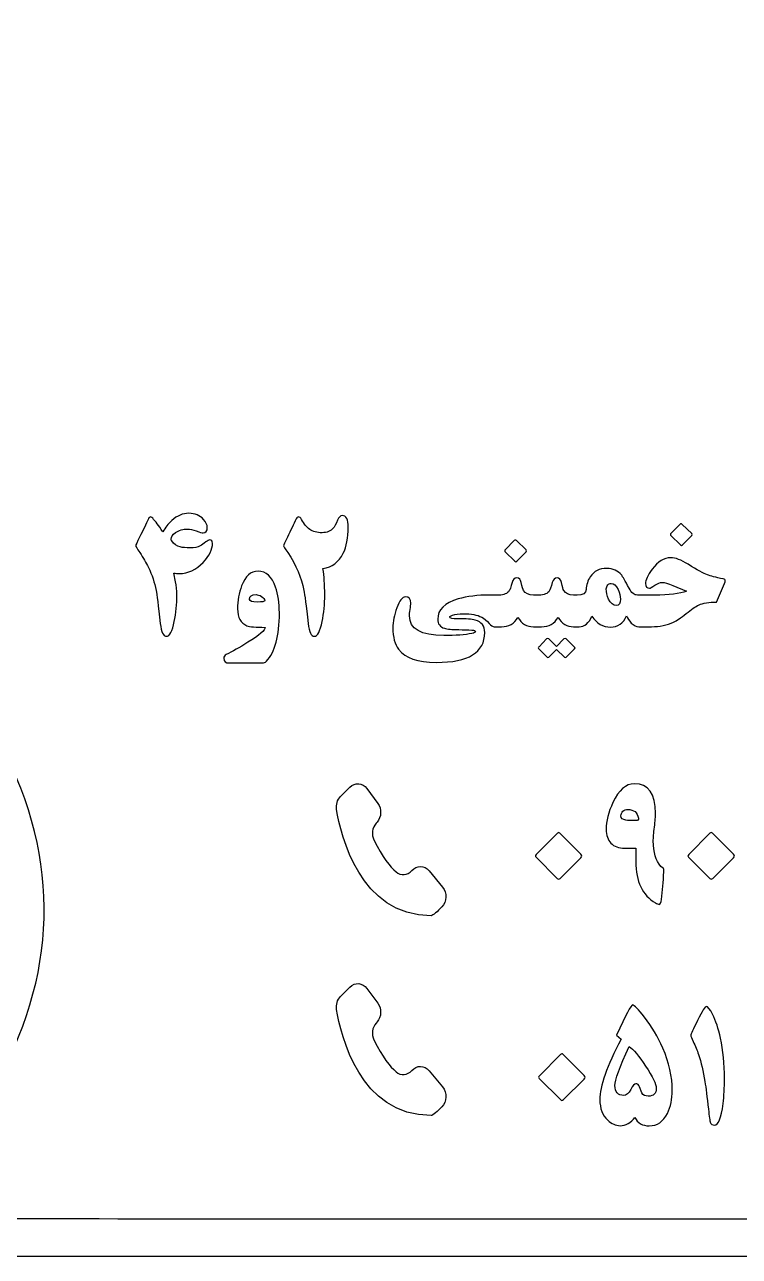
# Model space of a CAD drawing. Header units: millimetres. Extents: x -18.3 to 19.4, y -18.4 to 18.2.
# Drawn here: x -7.66 to 2.94, y -18.4 to -0.12 of the extents above; entities that cross this region are included whole.
import ezdxf

# ---------------------------------------------------------------- set-up
doc = ezdxf.new("R2010")
doc.units = ezdxf.units.MM
doc.header["$MEASUREMENT"] = 0
doc.layers.add('Layer 1', color=7, linetype='Continuous')

msp = doc.modelspace()

# ---------------------------------------------------------------- linework, layer by layer
at = {"layer": 'Layer 1', "color": 250}
for points, knots in [([(-9.9522, -17.8255), (-9.8384, -17.8336), (-9.7245, -17.8481), (-9.6106, -17.8481), (-6.649, -17.8499), (-3.6873, -17.851), (-0.7255, -17.851), (4.812, -17.8512), (10.3496, -17.8499), (15.887, -17.8524), (16.6688, -17.8526), (17.3644, -17.6315), (17.9398, -17.0907), (18.5201, -16.5446), (18.8246, -15.8651), (18.8253, -15.0705), (18.8285, -11.3514), (18.8214, 7.1841), (18.8165, 10.9029), (18.8161, 10.9776), (18.7978, 11.0521), (18.7837, 11.1552), (18.6616, 11.0658), (18.5748, 10.9985), (18.4845, 10.9369), (17.9469, 10.5698), (17.3203, 10.6531), (16.8896, 11.1499), (16.7732, 11.2842), (16.6709, 11.4309), (16.5495, 11.5602), (16.3618, 11.7599), (16.0472, 11.7906), (15.8401, 11.6316), (15.7117, 11.5325), (15.6058, 11.4234), (15.729, 11.238), (15.7649, 11.1844), (15.7529, 11.0859), (15.7335, 11.0159), (15.7272, 10.9927), (15.6101, 10.9674), (15.5787, 10.9907), (15.5205, 11.0334), (15.4605, 11.1066), (15.4485, 11.175), (15.3896, 11.5222), (15.664, 11.9096), (16.0235, 11.9911), (16.1802, 12.0265), (16.3421, 12.0374), (16.5216, 12.0622), (16.504, 12.1299), (16.4977, 12.1887), (16.4733, 12.2381), (16.2645, 12.6602), (16.3537, 13.0449), (16.6187, 13.4057), (16.7587, 13.5965), (16.9351, 13.7663), (17.0466, 13.9721), (17.1559, 14.1746), (17.2212, 14.4067), (17.272, 14.6335), (17.3038, 14.7742), (17.2378, 14.9082), (17.0674, 14.9728), (17.0455, 14.9307), (17.0117, 14.8951), (17.0099, 14.858), (17.0007, 14.6709), (16.8769, 14.6159), (16.7234, 14.6207), (16.5583, 14.6258), (16.4454, 14.7087), (16.4225, 14.8887), (16.3936, 15.1197), (16.5283, 15.3374), (16.7499, 15.4072), (17.0092, 15.4887), (17.2787, 15.3987), (17.3863, 15.183), (17.562, 14.83), (17.4816, 14.4828), (17.315, 14.1584), (17.2117, 13.9563), (17.0501, 13.7844), (16.9242, 13.5927), (16.8268, 13.4447), (16.7287, 13.2936), (16.6571, 13.1324), (16.4264, 12.6129), (16.6049, 12.1211), (17.0974, 11.8453), (17.2141, 11.9574), (17.3274, 12.0658), (17.4756, 12.2083), (17.5077, 12.0948), (17.5249, 12.0554), (17.5302, 12.0145), (17.5627, 11.7545), (17.6213, 11.5081), (17.9126, 11.4208), (18.2125, 11.3308), (18.5953, 11.449), (18.7752, 11.6911), (18.9357, 11.9071), (19.019, 12.1558), (19.0609, 12.4763), (18.9555, 12.4328), (18.892, 12.4092), (18.8309, 12.3808), (18.2813, 12.1278), (17.6957, 12.358), (17.5426, 12.888), (17.417, 13.3227), (17.756, 13.7214), (18.1973, 13.6339), (18.3106, 13.6116), (18.446, 13.5106), (18.4976, 13.4084), (18.6161, 13.1731), (18.4683, 12.9972), (18.1688, 12.9965), (18.1084, 12.81), (18.2047, 12.7047), (18.3646, 12.6464), (18.5723, 12.5706), (18.8302, 12.6708), (18.9555, 12.8899), (19.1615, 13.252), (19.1604, 13.6296), (18.9667, 13.9955), (18.8493, 14.2178), (18.6221, 14.2515), (18.3878, 14.2529), (18.3504, 14.5072), (18.5558, 14.5618), (18.7117, 14.657), (18.6129, 14.8886), (18.3938, 14.8303), (18.1726, 14.9148), (18.4249, 15.116), (18.6743, 15.2685), (18.8613, 15.4767), (19.0511, 15.688), (19.1802, 15.9537), (19.353, 16.2228), (19.3601, 16.1392), (19.3721, 16.0669), (19.3721, 15.9946), (19.3724, 15.1113), (19.3686, 14.2284), (19.371, 13.3453), (19.3728, 12.7734), (19.2578, 12.2264), (19.0472, 11.697), (19.0183, 11.6247), (19.0038, 11.5464), (18.9826, 11.4711), (18.9964, 11.453), (19.0105, 11.4348), (19.0242, 11.4168), (19.1283, 11.4607), (19.232, 11.5044), (19.3626, 11.5595), (19.3696, 11.4669), (19.3834, 11.3685), (19.3834, 11.27), (19.3844, 7.425), (19.3873, -11.2368), (19.3834, -15.0818), (19.3813, -16.9005), (17.8809, -18.4019), (16.0616, -18.4023), (6.6643, -18.4044), (-2.7332, -18.4012), (-12.1307, -18.403), (-12.9923, -18.4034), (-13.8376, -18.3198), (-14.6248, -17.9426), (-16.5796, -17.0057), (-17.5856, -15.446), (-17.6766, -13.2818), (-17.7176, -12.3041), (-17.4568, -11.3907), (-17.1577, -10.4778), (-16.9852, -9.9514), (-16.8279, -9.4153), (-16.7291, -8.8717), (-16.6784, -8.5937), (-16.7247, -8.2747), (-16.81, -8.0001), (-16.9435, -7.5701), (-17.4351, -7.419), (-17.806, -7.6687), (-17.8999, -7.732), (-17.9735, -7.8767), (-17.9877, -7.9925), (-18.0032, -8.1169), (-17.9374, -8.2509), (-17.765, -8.2988), (-17.7559, -8.2509), (-17.7592, -8.2109), (-17.7414, -8.1854), (-17.6841, -8.1031), (-17.619, -8.0263), (-17.557, -7.9474), (-17.4932, -8.0014), (-17.3747, -8.0579), (-17.3771, -8.1089), (-17.3816, -8.2088), (-17.4267, -8.3501), (-17.5023, -8.396), (-17.7971, -8.5751), (-18.1989, -8.3292), (-18.232, -7.9674), (-18.2633, -7.6246), (-18.0081, -7.3055), (-17.6356, -7.2215), (-16.9087, -7.0572), (-16.3079, -7.4854), (-16.2449, -8.2674), (-16.2121, -8.6746), (-16.2826, -9.0905), (-16.3079, -9.5021), (-16.311, -9.5531), (-16.3254, -9.6038), (-16.3309, -9.6551), (-16.332, -9.6668), (-16.3179, -9.6799), (-16.2881, -9.7334), (-15.2722, -8.7129), (-14.0396, -8.1796), (-12.5998, -8.1211), (-12.6, -8.0997), (-12.6, -8.0783), (-12.6001, -8.057), (-12.6698, -8.0101), (-12.7371, -7.9585), (-12.81, -7.9171), (-13.2622, -7.6601), (-13.6519, -7.3365), (-13.9052, -6.8728), (-14.2915, -6.1663), (-13.8666, -5.3315), (-13.0983, -5.2795), (-12.8178, -5.2605), (-12.5932, -5.3963), (-12.4964, -5.6429), (-12.4027, -5.882), (-12.4583, -6.1112), (-12.6476, -6.2658), (-12.7952, -6.3864), (-12.9826, -6.3885), (-13.0532, -6.2497), (-13.0897, -6.178), (-13.0959, -6.0467), (-13.0526, -5.9923), (-13.0167, -5.9468), (-12.8882, -5.9658), (-12.8021, -5.973), (-12.7659, -5.9761), (-12.7329, -6.0226), (-12.6986, -6.0494), (-12.6757, -6.0433), (-12.6529, -6.0371), (-12.6301, -6.0313), (-12.6511, -5.9309), (-12.6402, -5.7994), (-12.7007, -5.7387), (-12.7841, -5.6551), (-12.9281, -5.5689), (-13.0343, -5.5816), (-13.5228, -5.6409), (-13.764, -6.1962), (-13.5086, -6.6213), (-13.3161, -6.9421), (-13.0543, -7.1967), (-12.7276, -7.3638), (-12.1405, -7.6638), (-11.5436, -7.9447), (-10.9437, -8.2182), (-9.7026, -8.7842), (-8.6601, -9.5914), (-8.0166, -10.8085), (-7.1072, -12.5283), (-7.1698, -14.2513), (-8.142, -15.9424), (-8.5356, -16.6274), (-9.0759, -17.162), (-9.7338, -17.5871), (-9.8129, -17.6382), (-9.8875, -17.6961), (-9.9645, -17.7508), (-9.9603, -17.7755), (-9.9562, -17.8008), (-9.9522, -17.8255)], [0, 0, 0, 0, 0.010101, 0.010101, 0.010101, 0.020202, 0.020202, 0.020202, 0.030303, 0.030303, 0.030303, 0.040404, 0.040404, 0.040404, 0.0505051, 0.0505051, 0.0505051, 0.0606061, 0.0606061, 0.0606061, 0.0707071, 0.0707071, 0.0707071, 0.0808081, 0.0808081, 0.0808081, 0.0909091, 0.0909091, 0.0909091, 0.1010101, 0.1010101, 0.1010101, 0.1111111, 0.1111111, 0.1111111, 0.1212121, 0.1212121, 0.1212121, 0.1313131, 0.1313131, 0.1313131, 0.1414141, 0.1414141, 0.1414141, 0.1515152, 0.1515152, 0.1515152, 0.1616162, 0.1616162, 0.1616162, 0.1717172, 0.1717172, 0.1717172, 0.1818182, 0.1818182, 0.1818182, 0.1919192, 0.1919192, 0.1919192, 0.2020202, 0.2020202, 0.2020202, 0.2121212, 0.2121212, 0.2121212, 0.2222222, 0.2222222, 0.2222222, 0.2323232, 0.2323232, 0.2323232, 0.2424242, 0.2424242, 0.2424242, 0.2525253, 0.2525253, 0.2525253, 0.2626263, 0.2626263, 0.2626263, 0.2727273, 0.2727273, 0.2727273, 0.2828283, 0.2828283, 0.2828283, 0.2929293, 0.2929293, 0.2929293, 0.3030303, 0.3030303, 0.3030303, 0.3131313, 0.3131313, 0.3131313, 0.3232323, 0.3232323, 0.3232323, 0.3333333, 0.3333333, 0.3333333, 0.3434343, 0.3434343, 0.3434343, 0.3535354, 0.3535354, 0.3535354, 0.3636364, 0.3636364, 0.3636364, 0.3737374, 0.3737374, 0.3737374, 0.3838384, 0.3838384, 0.3838384, 0.3939394, 0.3939394, 0.3939394, 0.4040404, 0.4040404, 0.4040404, 0.4141414, 0.4141414, 0.4141414, 0.4242424, 0.4242424, 0.4242424, 0.4343434, 0.4343434, 0.4343434, 0.4444444, 0.4444444, 0.4444444, 0.4545455, 0.4545455, 0.4545455, 0.4646465, 0.4646465, 0.4646465, 0.4747475, 0.4747475, 0.4747475, 0.4848485, 0.4848485, 0.4848485, 0.4949495, 0.4949495, 0.4949495, 0.5050505, 0.5050505, 0.5050505, 0.5151515, 0.5151515, 0.5151515, 0.5252525, 0.5252525, 0.5252525, 0.5353535, 0.5353535, 0.5353535, 0.5454545, 0.5454545, 0.5454545, 0.5555556, 0.5555556, 0.5555556, 0.5656566, 0.5656566, 0.5656566, 0.5757576, 0.5757576, 0.5757576, 0.5858586, 0.5858586, 0.5858586, 0.5959596, 0.5959596, 0.5959596, 0.6060606, 0.6060606, 0.6060606, 0.6161616, 0.6161616, 0.6161616, 0.6262626, 0.6262626, 0.6262626, 0.6363636, 0.6363636, 0.6363636, 0.6464646, 0.6464646, 0.6464646, 0.6565657, 0.6565657, 0.6565657, 0.6666667, 0.6666667, 0.6666667, 0.6767677, 0.6767677, 0.6767677, 0.6868687, 0.6868687, 0.6868687, 0.6969697, 0.6969697, 0.6969697, 0.7070707, 0.7070707, 0.7070707, 0.7171717, 0.7171717, 0.7171717, 0.7272727, 0.7272727, 0.7272727, 0.7373737, 0.7373737, 0.7373737, 0.7474747, 0.7474747, 0.7474747, 0.7575758, 0.7575758, 0.7575758, 0.7676768, 0.7676768, 0.7676768, 0.7777778, 0.7777778, 0.7777778, 0.7878788, 0.7878788, 0.7878788, 0.7979798, 0.7979798, 0.7979798, 0.8080808, 0.8080808, 0.8080808, 0.8181818, 0.8181818, 0.8181818, 0.8282828, 0.8282828, 0.8282828, 0.8383838, 0.8383838, 0.8383838, 0.8484848, 0.8484848, 0.8484848, 0.8585859, 0.8585859, 0.8585859, 0.8686869, 0.8686869, 0.8686869, 0.8787879, 0.8787879, 0.8787879, 0.8888889, 0.8888889, 0.8888889, 0.8989899, 0.8989899, 0.8989899, 0.9090909, 0.9090909, 0.9090909, 0.9191919, 0.9191919, 0.9191919, 0.9292929, 0.9292929, 0.9292929, 0.9393939, 0.9393939, 0.9393939, 0.9494949, 0.9494949, 0.9494949, 0.959596, 0.959596, 0.959596, 0.969697, 0.969697, 0.969697, 0.979798, 0.979798, 0.979798, 0.989899, 0.989899, 0.989899, 1, 1, 1, 1]), ([(-4.8762, -7.8202), (-4.8762, -7.9119), (-4.9221, -8.0063), (-5.0137, -8.1034), (-5.1171, -8.2137), (-5.2359, -8.2688), (-5.3702, -8.2688), (-5.3971, -8.2688), (-5.424, -8.2664), (-5.4508, -8.2616), (-5.4508, -8.2616), (-5.424, -8.3908), (-5.424, -8.3908), (-5.4109, -8.4534), (-5.4044, -8.5179), (-5.4044, -8.5841), (-5.4044, -8.7253), (-5.4171, -8.8576), (-5.4425, -8.981), (-5.4729, -9.127), (-5.5114, -9.2001), (-5.5583, -9.2001), (-5.6059, -9.2001), (-5.6366, -9.1377), (-5.6502, -9.0129), (-5.6807, -8.7394), (-5.7013, -8.5751), (-5.7124, -8.52), (-5.7351, -8.4042), (-5.7733, -8.2901), (-5.827, -8.1778), (-5.8601, -8.1089), (-5.9028, -8.0356), (-5.9552, -7.9578), (-5.9951, -7.8985), (-6.0151, -7.8647), (-6.0151, -7.8565), (-6.0151, -7.8489), (-5.9958, -7.8064), (-5.9573, -7.7293), (-5.9063, -7.628), (-5.8626, -7.537), (-5.8261, -7.4564), (-5.8178, -7.4385), (-5.8077, -7.4296), (-5.796, -7.4296), (-5.7822, -7.4296), (-5.7668, -7.4413), (-5.7496, -7.4647), (-5.7267, -7.4895), (-5.6807, -7.5512), (-5.6111, -7.6498), (-5.5794, -7.5871), (-5.5353, -7.5306), (-5.4788, -7.4803), (-5.3996, -7.41), (-5.3155, -7.3749), (-5.2266, -7.3749), (-5.1343, -7.3749), (-5.0619, -7.4052), (-5.0096, -7.4658), (-4.9724, -7.5085), (-4.9538, -7.5474), (-4.9538, -7.5825), (-4.9538, -7.6376), (-4.9744, -7.6652), (-5.0158, -7.6652), (-5.0303, -7.6652), (-5.064, -7.656), (-5.1164, -7.6369), (-5.1694, -7.6181), (-5.2115, -7.6084), (-5.243, -7.6084), (-5.3141, -7.6084), (-5.3744, -7.6264), (-5.424, -7.6622), (-5.4673, -7.6932), (-5.4892, -7.7256), (-5.4892, -7.7593), (-5.4892, -7.769), (-5.4864, -7.7775), (-5.4809, -7.7851), (-5.4492, -7.8299), (-5.4074, -7.8595), (-5.3557, -7.874), (-5.3213, -7.8836), (-5.27, -7.8884), (-5.2018, -7.8884), (-5.1481, -7.8884), (-5.1001, -7.8781), (-5.0581, -7.8574), (-5.036, -7.8464), (-5.0085, -7.8275), (-4.9754, -7.8007), (-4.9499, -7.78), (-4.9306, -7.7697), (-4.9175, -7.7697), (-4.89, -7.7697), (-4.8762, -7.7865), (-4.8762, -7.8202)], [0, 0, 0, 0, 0.030303, 0.030303, 0.030303, 0.0606061, 0.0606061, 0.0606061, 0.0909091, 0.0909091, 0.0909091, 0.1212121, 0.1212121, 0.1212121, 0.1515152, 0.1515152, 0.1515152, 0.1818182, 0.1818182, 0.1818182, 0.2121212, 0.2121212, 0.2121212, 0.2424242, 0.2424242, 0.2424242, 0.2727273, 0.2727273, 0.2727273, 0.3030303, 0.3030303, 0.3030303, 0.3333333, 0.3333333, 0.3333333, 0.3636364, 0.3636364, 0.3636364, 0.3939394, 0.3939394, 0.3939394, 0.4242424, 0.4242424, 0.4242424, 0.4545455, 0.4545455, 0.4545455, 0.4848485, 0.4848485, 0.4848485, 0.5151515, 0.5151515, 0.5151515, 0.5454545, 0.5454545, 0.5454545, 0.5757576, 0.5757576, 0.5757576, 0.6060606, 0.6060606, 0.6060606, 0.6363636, 0.6363636, 0.6363636, 0.6666667, 0.6666667, 0.6666667, 0.6969697, 0.6969697, 0.6969697, 0.7272727, 0.7272727, 0.7272727, 0.7575758, 0.7575758, 0.7575758, 0.7878788, 0.7878788, 0.7878788, 0.8181818, 0.8181818, 0.8181818, 0.8484848, 0.8484848, 0.8484848, 0.8787879, 0.8787879, 0.8787879, 0.9090909, 0.9090909, 0.9090909, 0.9393939, 0.9393939, 0.9393939, 0.969697, 0.969697, 0.969697, 1, 1, 1, 1]), ([(-2.8629, -7.5825), (-2.8629, -7.7383), (-2.8881, -7.8671), (-2.9383, -7.9691), (-3.0018, -8.0979), (-3.1017, -8.1737), (-3.2381, -8.1964), (-3.2202, -8.3039), (-3.2112, -8.4332), (-3.2112, -8.5841), (-3.2112, -8.7253), (-3.2239, -8.8576), (-3.2494, -8.981), (-3.2797, -9.127), (-3.3183, -9.2001), (-3.3652, -9.2001), (-3.4127, -9.2001), (-3.4434, -9.1377), (-3.4571, -9.0129), (-3.4875, -8.7422), (-3.5082, -8.5779), (-3.5192, -8.52), (-3.5564, -8.3305), (-3.6371, -8.1431), (-3.7611, -7.9578), (-3.8017, -7.8971), (-3.822, -7.8634), (-3.822, -7.8565), (-3.822, -7.8482), (-3.8031, -7.8058), (-3.7652, -7.7293), (-3.7163, -7.6301), (-3.6722, -7.5391), (-3.6329, -7.4564), (-3.624, -7.4378), (-3.6129, -7.4286), (-3.5997, -7.4286), (-3.5847, -7.4286), (-3.5702, -7.4406), (-3.5564, -7.4647), (-3.5172, -7.5343), (-3.4765, -7.5839), (-3.4345, -7.6135), (-3.3869, -7.6466), (-3.3256, -7.6632), (-3.2505, -7.6632), (-3.1775, -7.6632), (-3.1219, -7.6411), (-3.0841, -7.597), (-3.0682, -7.5784), (-3.0468, -7.5377), (-3.02, -7.475), (-3.0014, -7.431), (-2.9786, -7.4089), (-2.9518, -7.4089), (-2.8925, -7.4089), (-2.8629, -7.4668), (-2.8629, -7.5825)], [0, 0, 0, 0, 0.0526316, 0.0526316, 0.0526316, 0.1052632, 0.1052632, 0.1052632, 0.1578947, 0.1578947, 0.1578947, 0.2105263, 0.2105263, 0.2105263, 0.2631579, 0.2631579, 0.2631579, 0.3157895, 0.3157895, 0.3157895, 0.3684211, 0.3684211, 0.3684211, 0.4210526, 0.4210526, 0.4210526, 0.4736842, 0.4736842, 0.4736842, 0.5263158, 0.5263158, 0.5263158, 0.5789474, 0.5789474, 0.5789474, 0.6315789, 0.6315789, 0.6315789, 0.6842105, 0.6842105, 0.6842105, 0.7368421, 0.7368421, 0.7368421, 0.7894737, 0.7894737, 0.7894737, 0.8421053, 0.8421053, 0.8421053, 0.8947368, 0.8947368, 0.8947368, 0.9473684, 0.9473684, 0.9473684, 1, 1, 1, 1]), ([(2.2333, -7.6755), (2.2429, -7.6849), (2.2429, -7.6945), (2.233, -7.7052), (2.233, -7.7052), (2.0941, -7.8443), (2.0941, -7.8443), (2.0844, -7.8537), (2.0745, -7.8537), (2.0638, -7.8441), (2.0638, -7.8441), (1.9232, -7.7065), (1.9232, -7.7065), (1.9129, -7.6962), (1.914, -7.6845), (1.9263, -7.6714), (1.9263, -7.6714), (2.0555, -7.5391), (2.0555, -7.5391), (2.0665, -7.5274), (2.0782, -7.5274), (2.0906, -7.5391), (2.0906, -7.5391), (2.2333, -7.6755), (2.2333, -7.6755)], [0, 0, 0, 0, 0.125, 0.125, 0.125, 0.25, 0.25, 0.25, 0.375, 0.375, 0.375, 0.5, 0.5, 0.5, 0.625, 0.625, 0.625, 0.75, 0.75, 0.75, 0.875, 0.875, 0.875, 1, 1, 1, 1]), ([(-0.2232, -7.9185), (-0.2143, -7.9275), (-0.215, -7.9371), (-0.2253, -7.9474), (-0.2253, -7.9474), (-0.3624, -8.0862), (-0.3624, -8.0862), (-0.3727, -8.0963), (-0.3835, -8.0963), (-0.3938, -8.0859), (-0.3938, -8.0859), (-0.5344, -7.9484), (-0.5344, -7.9484), (-0.5447, -7.9381), (-0.5433, -7.9264), (-0.5303, -7.9132), (-0.5303, -7.9132), (-0.401, -7.7809), (-0.401, -7.7809), (-0.39, -7.7699), (-0.3787, -7.7699), (-0.367, -7.7809), (-0.367, -7.7809), (-0.2232, -7.9185), (-0.2232, -7.9185)], [0, 0, 0, 0, 0.125, 0.125, 0.125, 0.25, 0.25, 0.25, 0.375, 0.375, 0.375, 0.5, 0.5, 0.5, 0.625, 0.625, 0.625, 0.75, 0.75, 0.75, 0.875, 0.875, 0.875, 1, 1, 1, 1]), ([(1.4468, -9.0584), (1.411, -9.0584), (1.374, -9.0402), (1.3361, -9.0033), (1.3017, -8.9699), (1.2787, -8.9348), (1.267, -8.8972), (1.216, -9.0088), (1.1363, -9.0646), (1.0282, -9.0646), (0.9153, -9.0646), (0.8234, -9.0102), (0.7524, -8.9013), (0.7049, -9.006), (0.6415, -9.0584), (0.5623, -9.0584), (0.5623, -9.0584), (0.5602, -9.0584), (0.5602, -9.0584), (0.5602, -9.0584), (0.4961, -9.0584), (0.4961, -9.0584), (0.4961, -9.0584), (0.4805, -9.0584), (0.4805, -9.0584), (0.3813, -9.0584), (0.3046, -9.0122), (0.2501, -8.9199), (0.1964, -9.0122), (0.1148, -9.0584), (0.0051, -9.0584), (0.0051, -9.0584), (-0.0362, -9.0584), (-0.0362, -9.0584), (-0.0362, -9.0584), (-0.0962, -9.0584), (-0.0962, -9.0584), (-0.0962, -9.0584), (-0.1157, -9.0584), (-0.1157, -9.0584), (-0.215, -9.0584), (-0.2919, -9.0122), (-0.3463, -8.9199), (-0.4, -9.0122), (-0.4816, -9.0584), (-0.5912, -9.0584), (-0.5912, -9.0584), (-0.6325, -9.0584), (-0.6325, -9.0584), (-0.6325, -9.0584), (-0.6925, -9.0584), (-0.6925, -9.0584), (-0.6925, -9.0584), (-0.6966, -9.0584), (-0.6966, -9.0584), (-0.718, -9.0584), (-0.7428, -9.0419), (-0.771, -9.0085), (-0.8068, -8.9665), (-0.8441, -8.9355), (-0.8826, -8.9162), (-0.9495, -8.8827), (-1.0401, -8.8662), (-1.1545, -8.8662), (-1.2207, -8.8662), (-1.2751, -8.8737), (-1.3178, -8.8889), (-1.3433, -8.8979), (-1.356, -8.9068), (-1.356, -8.9158), (-1.356, -8.9323), (-1.317, -8.9406), (-1.2393, -8.9406), (-1.1132, -8.9406), (-1.0267, -8.9475), (-0.9798, -8.9613), (-0.8854, -8.9888), (-0.8383, -9.0501), (-0.8383, -9.1452), (-0.8383, -9.4408), (-1.0781, -9.5887), (-1.5576, -9.5887), (-1.8311, -9.5887), (-2.0172, -9.5235), (-2.1157, -9.3933), (-2.1722, -9.3182), (-2.2003, -9.2125), (-2.2003, -9.076), (-2.2003, -8.9823), (-2.1812, -8.8838), (-2.1426, -8.7805), (-2.1018, -8.6709), (-2.0599, -8.616), (-2.0165, -8.616), (-1.962, -8.616), (-1.9348, -8.6468), (-1.9348, -8.7081), (-1.9348, -8.7295), (-1.9382, -8.7607), (-1.9444, -8.8021), (-1.9513, -8.8434), (-1.9545, -8.8748), (-1.9545, -8.8962), (-1.9545, -9.0919), (-1.785, -9.1897), (-1.446, -9.1897), (-1.2662, -9.1897), (-1.1272, -9.1794), (-1.0294, -9.1587), (-0.9936, -9.1511), (-0.9756, -9.1415), (-0.9756, -9.1298), (-0.9756, -9.1187), (-0.9936, -9.1119), (-1.0294, -9.1091), (-1.0914, -9.1043), (-1.1559, -9.1018), (-1.2227, -9.1018), (-1.3247, -9.1018), (-1.3957, -9.0953), (-1.4356, -9.0822), (-1.5025, -9.0602), (-1.5358, -9.0154), (-1.5358, -8.9479), (-1.5358, -8.8066), (-1.4345, -8.706), (-1.232, -8.6461), (-1.1017, -8.6075), (-0.9451, -8.5882), (-0.7618, -8.5882), (-0.7618, -8.5882), (-0.6325, -8.5882), (-0.6325, -8.5882), (-0.6325, -8.5882), (-0.6325, -8.5892), (-0.6325, -8.5892), (-0.6325, -8.5892), (-0.6274, -8.5892), (-0.6274, -8.5892), (-0.5537, -8.5892), (-0.5023, -8.5671), (-0.4734, -8.5228), (-0.4665, -8.5124), (-0.4527, -8.472), (-0.432, -8.4015), (-0.4189, -8.357), (-0.3952, -8.3349), (-0.3608, -8.3349), (-0.3277, -8.3349), (-0.3064, -8.357), (-0.2967, -8.4015), (-0.2815, -8.4693), (-0.2701, -8.5097), (-0.2625, -8.5228), (-0.2363, -8.5671), (-0.1874, -8.5892), (-0.1157, -8.5892), (-0.1157, -8.5892), (-0.0962, -8.5892), (-0.0962, -8.5892), (-0.0962, -8.5892), (-0.0362, -8.5892), (-0.0362, -8.5892), (-0.0362, -8.5892), (-0.031, -8.5892), (-0.031, -8.5892), (0.0427, -8.5892), (0.0941, -8.5671), (0.1229, -8.5228), (0.1298, -8.5124), (0.1436, -8.472), (0.1643, -8.4015), (0.1773, -8.357), (0.2012, -8.3349), (0.2357, -8.3349), (0.2687, -8.3349), (0.2901, -8.357), (0.2997, -8.4015), (0.3149, -8.4693), (0.3262, -8.5097), (0.3338, -8.5228), (0.3599, -8.5671), (0.4089, -8.5892), (0.4805, -8.5892), (0.4805, -8.5892), (0.4961, -8.5892), (0.4961, -8.5892), (0.4961, -8.5892), (0.5301, -8.5892), (0.5301, -8.5892), (0.5301, -8.5892), (0.5341, -8.5892), (0.5341, -8.5892), (0.6183, -8.5883), (0.6623, -8.5611), (0.6656, -8.5072), (0.6697, -8.4349), (0.69, -8.3712), (0.7265, -8.3167), (0.7816, -8.2337), (0.8636, -8.1923), (0.9725, -8.1923), (1.064, -8.1923), (1.1377, -8.2265), (1.1935, -8.295), (1.2066, -8.3108), (1.2431, -8.3746), (1.3031, -8.4865), (1.3396, -8.5551), (1.3807, -8.5892), (1.4261, -8.5892), (1.4261, -8.5892), (1.4468, -8.5892), (1.4468, -8.5892), (1.4468, -8.5892), (1.5088, -8.5892), (1.5088, -8.5892), (1.5088, -8.5892), (1.6834, -8.5892), (1.6834, -8.5892), (1.8963, -8.5892), (2.0538, -8.5699), (2.1558, -8.531), (2.1558, -8.531), (1.95, -8.4449), (1.95, -8.4449), (1.8791, -8.4148), (1.8271, -8.4001), (1.7941, -8.4001), (1.7651, -8.4001), (1.7286, -8.4146), (1.6848, -8.4435), (1.6411, -8.4725), (1.6149, -8.4869), (1.606, -8.4869), (1.5667, -8.4869), (1.547, -8.4642), (1.547, -8.4187), (1.547, -8.3684), (1.5801, -8.2974), (1.6462, -8.2058), (1.7289, -8.0914), (1.8198, -8.0342), (1.919, -8.0342), (1.9886, -8.0342), (2.0755, -8.0669), (2.1795, -8.1323), (2.3132, -8.2168), (2.408, -8.2688), (2.4638, -8.2888), (2.5106, -8.3053), (2.5885, -8.3257), (2.6974, -8.3498), (2.7187, -8.3546), (2.7293, -8.3632), (2.7293, -8.3756), (2.7293, -8.3838), (2.7256, -8.3969), (2.718, -8.4148), (2.718, -8.4148), (2.6002, -8.6932), (2.6002, -8.6932), (2.4886, -8.6911), (2.4, -8.7056), (2.3345, -8.7366), (2.2897, -8.758), (2.2281, -8.8004), (2.1496, -8.8638), (2.0711, -8.9275), (2.0086, -8.9699), (1.9625, -8.9913), (1.8646, -9.0361), (1.7558, -9.0584), (1.6359, -9.0584), (1.6359, -9.0584), (1.5088, -9.0584), (1.5088, -9.0584), (1.5088, -9.0584), (1.4468, -9.0584), (1.4468, -9.0584)], [0, 0, 0, 0, 0.0107527, 0.0107527, 0.0107527, 0.0215054, 0.0215054, 0.0215054, 0.0322581, 0.0322581, 0.0322581, 0.0430108, 0.0430108, 0.0430108, 0.0537634, 0.0537634, 0.0537634, 0.0645161, 0.0645161, 0.0645161, 0.0752688, 0.0752688, 0.0752688, 0.0860215, 0.0860215, 0.0860215, 0.0967742, 0.0967742, 0.0967742, 0.1075269, 0.1075269, 0.1075269, 0.1182796, 0.1182796, 0.1182796, 0.1290323, 0.1290323, 0.1290323, 0.1397849, 0.1397849, 0.1397849, 0.1505376, 0.1505376, 0.1505376, 0.1612903, 0.1612903, 0.1612903, 0.172043, 0.172043, 0.172043, 0.1827957, 0.1827957, 0.1827957, 0.1935484, 0.1935484, 0.1935484, 0.2043011, 0.2043011, 0.2043011, 0.2150538, 0.2150538, 0.2150538, 0.2258065, 0.2258065, 0.2258065, 0.2365591, 0.2365591, 0.2365591, 0.2473118, 0.2473118, 0.2473118, 0.2580645, 0.2580645, 0.2580645, 0.2688172, 0.2688172, 0.2688172, 0.2795699, 0.2795699, 0.2795699, 0.2903226, 0.2903226, 0.2903226, 0.3010753, 0.3010753, 0.3010753, 0.311828, 0.311828, 0.311828, 0.3225806, 0.3225806, 0.3225806, 0.3333333, 0.3333333, 0.3333333, 0.344086, 0.344086, 0.344086, 0.3548387, 0.3548387, 0.3548387, 0.3655914, 0.3655914, 0.3655914, 0.3763441, 0.3763441, 0.3763441, 0.3870968, 0.3870968, 0.3870968, 0.3978495, 0.3978495, 0.3978495, 0.4086022, 0.4086022, 0.4086022, 0.4193548, 0.4193548, 0.4193548, 0.4301075, 0.4301075, 0.4301075, 0.4408602, 0.4408602, 0.4408602, 0.4516129, 0.4516129, 0.4516129, 0.4623656, 0.4623656, 0.4623656, 0.4731183, 0.4731183, 0.4731183, 0.483871, 0.483871, 0.483871, 0.4946237, 0.4946237, 0.4946237, 0.5053763, 0.5053763, 0.5053763, 0.516129, 0.516129, 0.516129, 0.5268817, 0.5268817, 0.5268817, 0.5376344, 0.5376344, 0.5376344, 0.5483871, 0.5483871, 0.5483871, 0.5591398, 0.5591398, 0.5591398, 0.5698925, 0.5698925, 0.5698925, 0.5806452, 0.5806452, 0.5806452, 0.5913978, 0.5913978, 0.5913978, 0.6021505, 0.6021505, 0.6021505, 0.6129032, 0.6129032, 0.6129032, 0.6236559, 0.6236559, 0.6236559, 0.6344086, 0.6344086, 0.6344086, 0.6451613, 0.6451613, 0.6451613, 0.655914, 0.655914, 0.655914, 0.6666667, 0.6666667, 0.6666667, 0.6774194, 0.6774194, 0.6774194, 0.688172, 0.688172, 0.688172, 0.6989247, 0.6989247, 0.6989247, 0.7096774, 0.7096774, 0.7096774, 0.7204301, 0.7204301, 0.7204301, 0.7311828, 0.7311828, 0.7311828, 0.7419355, 0.7419355, 0.7419355, 0.7526882, 0.7526882, 0.7526882, 0.7634409, 0.7634409, 0.7634409, 0.7741935, 0.7741935, 0.7741935, 0.7849462, 0.7849462, 0.7849462, 0.7956989, 0.7956989, 0.7956989, 0.8064516, 0.8064516, 0.8064516, 0.8172043, 0.8172043, 0.8172043, 0.827957, 0.827957, 0.827957, 0.8387097, 0.8387097, 0.8387097, 0.8494624, 0.8494624, 0.8494624, 0.8602151, 0.8602151, 0.8602151, 0.8709677, 0.8709677, 0.8709677, 0.8817204, 0.8817204, 0.8817204, 0.8924731, 0.8924731, 0.8924731, 0.9032258, 0.9032258, 0.9032258, 0.9139785, 0.9139785, 0.9139785, 0.9247312, 0.9247312, 0.9247312, 0.9354839, 0.9354839, 0.9354839, 0.9462366, 0.9462366, 0.9462366, 0.9569892, 0.9569892, 0.9569892, 0.9677419, 0.9677419, 0.9677419, 0.9784946, 0.9784946, 0.9784946, 0.9892473, 0.9892473, 0.9892473, 1, 1, 1, 1]), ([(-3.884, -8.8528), (-3.884, -9.1959), (-3.9485, -9.4357), (-4.0773, -9.5721), (-4.0932, -9.5887), (-4.1138, -9.5969), (-4.1392, -9.5969), (-4.1392, -9.5969), (-4.624, -9.5969), (-4.624, -9.5969), (-4.6812, -9.5969), (-4.7099, -9.5735), (-4.7099, -9.5267), (-4.7099, -9.5012), (-4.6974, -9.4826), (-4.6726, -9.4709), (-4.5838, -9.4288), (-4.4766, -9.3684), (-4.3512, -9.2899), (-4.1817, -9.1838), (-4.0955, -9.1098), (-4.0928, -9.0678), (-4.2333, -9.0678), (-4.3247, -9.0595), (-4.3667, -9.043), (-4.4584, -9.0071), (-4.5041, -8.9231), (-4.5041, -8.7908), (-4.5041, -8.6709), (-4.4841, -8.5582), (-4.4442, -8.4527), (-4.389, -8.3074), (-4.3077, -8.2348), (-4.2002, -8.2348), (-4.0804, -8.2348), (-3.9936, -8.3133), (-3.9398, -8.4704), (-3.9026, -8.5786), (-3.884, -8.706), (-3.884, -8.8528)], [0, 0, 0, 0, 0.0769231, 0.0769231, 0.0769231, 0.1538462, 0.1538462, 0.1538462, 0.2307692, 0.2307692, 0.2307692, 0.3076923, 0.3076923, 0.3076923, 0.3846154, 0.3846154, 0.3846154, 0.4615385, 0.4615385, 0.4615385, 0.5384615, 0.5384615, 0.5384615, 0.6153846, 0.6153846, 0.6153846, 0.6923077, 0.6923077, 0.6923077, 0.7692308, 0.7692308, 0.7692308, 0.8461538, 0.8461538, 0.8461538, 0.9230769, 0.9230769, 0.9230769, 1, 1, 1, 1]), ([(-4.101, -8.6718), (-4.101, -8.6498), (-4.1172, -8.6289), (-4.1497, -8.6089), (-4.1793, -8.591), (-4.2062, -8.582), (-4.2303, -8.582), (-4.2944, -8.582), (-4.3264, -8.6057), (-4.3264, -8.6533), (-4.3264, -8.6794), (-4.2875, -8.6925), (-4.2096, -8.6925), (-4.1373, -8.6925), (-4.101, -8.6856), (-4.101, -8.6718)], [0, 0, 0, 0, 0.2, 0.2, 0.2, 0.4, 0.4, 0.4, 0.6, 0.6, 0.6, 0.8, 0.8, 0.8, 1, 1, 1, 1]), ([(1.1749, -8.6491), (1.1749, -8.605), (1.1629, -8.5575), (1.1388, -8.5065), (1.1099, -8.4452), (1.0761, -8.4146), (1.0375, -8.4146), (1.0168, -8.4146), (0.9996, -8.4229), (0.986, -8.439), (0.9722, -8.4552), (0.9653, -8.4738), (0.9653, -8.4952), (0.9653, -8.5476), (0.9766, -8.5985), (0.9992, -8.6482), (1.0282, -8.7115), (1.0674, -8.7432), (1.117, -8.7432), (1.1556, -8.7432), (1.1749, -8.7118), (1.1749, -8.6491)], [0, 0, 0, 0, 0.1428571, 0.1428571, 0.1428571, 0.2857143, 0.2857143, 0.2857143, 0.4285714, 0.4285714, 0.4285714, 0.5714286, 0.5714286, 0.5714286, 0.7142857, 0.7142857, 0.7142857, 0.8571429, 0.8571429, 0.8571429, 1, 1, 1, 1]), ([(0.4943, -9.3609), (0.5039, -9.3684), (0.5037, -9.3774), (0.4929, -9.3871), (0.4929, -9.3871), (0.37, -9.5081), (0.37, -9.5081), (0.361, -9.517), (0.3521, -9.517), (0.3431, -9.5081), (0.3431, -9.5081), (0.2274, -9.3953), (0.2274, -9.3953), (0.2274, -9.3953), (0.1137, -9.5081), (0.1137, -9.5081), (0.1047, -9.517), (0.0958, -9.517), (0.0868, -9.5081), (0.0868, -9.5081), (-0.0362, -9.3882), (-0.0362, -9.3882), (-0.0466, -9.3785), (-0.0455, -9.3675), (-0.0331, -9.3551), (-0.0331, -9.3551), (0.0802, -9.24), (0.0802, -9.24), (0.0905, -9.23), (0.1009, -9.23), (0.1116, -9.2403), (0.1116, -9.2403), (0.2276, -9.3523), (0.2276, -9.3523), (0.2276, -9.3523), (0.3369, -9.2403), (0.3369, -9.2403), (0.3476, -9.2297), (0.3583, -9.2293), (0.3696, -9.2396), (0.3696, -9.2396), (0.4943, -9.3609), (0.4943, -9.3609)], [0, 0, 0, 0, 0.0714286, 0.0714286, 0.0714286, 0.1428571, 0.1428571, 0.1428571, 0.2142857, 0.2142857, 0.2142857, 0.2857143, 0.2857143, 0.2857143, 0.3571429, 0.3571429, 0.3571429, 0.4285714, 0.4285714, 0.4285714, 0.5, 0.5, 0.5, 0.5714286, 0.5714286, 0.5714286, 0.6428571, 0.6428571, 0.6428571, 0.7142857, 0.7142857, 0.7142857, 0.7857143, 0.7857143, 0.7857143, 0.8571429, 0.8571429, 0.8571429, 0.9285714, 0.9285714, 0.9285714, 1, 1, 1, 1]), ([(-2.4506, -11.9764), (-2.4506, -11.9764), (-2.4349, -11.9585), (-2.4349, -11.9585), (-2.3683, -11.8834), (-2.3635, -11.7621), (-2.4237, -11.6801), (-2.4237, -11.6801), (-2.5845, -11.4617), (-2.5845, -11.4617), (-2.6491, -11.3739), (-2.7641, -11.3643), (-2.8393, -11.4401), (-2.8393, -11.4401), (-2.9774, -11.5799), (-2.9774, -11.5799), (-3.0249, -11.6277), (-3.0466, -11.7005), (-3.0348, -11.7722), (-2.9723, -12.1567), (-2.6928, -13.3475), (-1.6313, -13.3475), (-1.6073, -13.3475), (-1.5389, -13.2842), (-1.4745, -13.218), (-1.3988, -13.1408), (-1.3938, -13.0072), (-1.4635, -12.9231), (-1.4635, -12.9231), (-1.664, -12.6817), (-1.664, -12.6817), (-1.7333, -12.5983), (-1.8481, -12.5969), (-1.9195, -12.6785), (-1.9829, -12.7513), (-2.0828, -12.7595), (-2.154, -12.6971), (-2.24, -12.6224), (-2.3564, -12.4828), (-2.4812, -12.2235), (-2.5199, -12.1429), (-2.5079, -12.0409), (-2.4506, -11.9764)], [0, 0, 0, 0, 0.0714286, 0.0714286, 0.0714286, 0.1428571, 0.1428571, 0.1428571, 0.2142857, 0.2142857, 0.2142857, 0.2857143, 0.2857143, 0.2857143, 0.3571429, 0.3571429, 0.3571429, 0.4285714, 0.4285714, 0.4285714, 0.5, 0.5, 0.5, 0.5714286, 0.5714286, 0.5714286, 0.6428571, 0.6428571, 0.6428571, 0.7142857, 0.7142857, 0.7142857, 0.7857143, 0.7857143, 0.7857143, 0.8571429, 0.8571429, 0.8571429, 0.9285714, 0.9285714, 0.9285714, 1, 1, 1, 1]), ([(1.8196, -12.6989), (1.8092, -12.8443), (1.7971, -12.9796), (1.7833, -13.105), (1.7778, -13.1546), (1.7661, -13.1794), (1.7482, -13.1794), (1.7371, -13.1794), (1.7192, -13.1723), (1.6944, -13.1578), (1.5001, -13.0455), (1.403, -12.8411), (1.403, -12.5449), (1.403, -12.5449), (1.403, -12.3454), (1.403, -12.3454), (1.403, -12.3454), (1.2397, -12.3454), (1.2397, -12.3454), (1.1508, -12.3454), (1.0823, -12.3206), (1.0343, -12.271), (0.9867, -12.2214), (0.963, -12.1521), (0.963, -12.0632), (0.963, -11.9454), (0.9965, -11.8131), (1.064, -11.6663), (1.1488, -11.4817), (1.2546, -11.3894), (1.3813, -11.3894), (1.5915, -11.3894), (1.6965, -11.5354), (1.6965, -11.8276), (1.6965, -11.8724), (1.6907, -11.9406), (1.679, -12.0315), (1.6673, -12.1231), (1.6618, -12.1921), (1.6625, -12.2389), (1.6638, -12.407), (1.7006, -12.5329), (1.773, -12.6162), (1.773, -12.6162), (1.8123, -12.6493), (1.8123, -12.6493), (1.8191, -12.6569), (1.8216, -12.6734), (1.8196, -12.6989)], [0, 0, 0, 0, 0.0625, 0.0625, 0.0625, 0.125, 0.125, 0.125, 0.1875, 0.1875, 0.1875, 0.25, 0.25, 0.25, 0.3125, 0.3125, 0.3125, 0.375, 0.375, 0.375, 0.4375, 0.4375, 0.4375, 0.5, 0.5, 0.5, 0.5625, 0.5625, 0.5625, 0.625, 0.625, 0.625, 0.6875, 0.6875, 0.6875, 0.75, 0.75, 0.75, 0.8125, 0.8125, 0.8125, 0.875, 0.875, 0.875, 0.9375, 0.9375, 0.9375, 1, 1, 1, 1]), ([(1.4413, -11.902), (1.4289, -11.8145), (1.3761, -11.7708), (1.2831, -11.7708), (1.2555, -11.7708), (1.2318, -11.78), (1.2119, -11.7986), (1.1919, -11.8172), (1.1818, -11.8404), (1.1818, -11.8679), (1.1818, -11.901), (1.2063, -11.922), (1.2553, -11.9309), (1.278, -11.935), (1.3272, -11.9371), (1.403, -11.9371), (1.4319, -11.9371), (1.4447, -11.9254), (1.4413, -11.902)], [0, 0, 0, 0, 0.1666667, 0.1666667, 0.1666667, 0.3333333, 0.3333333, 0.3333333, 0.5, 0.5, 0.5, 0.6666667, 0.6666667, 0.6666667, 0.8333333, 0.8333333, 0.8333333, 1, 1, 1, 1]), ([(0.5884, -12.4881), (0.5884, -12.4881), (0.2804, -12.794), (0.2804, -12.794), (0.266, -12.8084), (0.2515, -12.8084), (0.237, -12.794), (0.237, -12.794), (-0.0772, -12.4787), (-0.0772, -12.4787), (-0.0903, -12.4684), (-0.0896, -12.456), (-0.0751, -12.4415), (-0.0751, -12.4415), (0.2401, -12.1243), (0.2401, -12.1243), (0.2524, -12.1119), (0.2646, -12.1114), (0.2763, -12.1231), (0.2763, -12.1231), (0.5884, -12.4353), (0.5884, -12.4353), (0.6064, -12.4532), (0.6064, -12.4708), (0.5884, -12.4881)], [0, 0, 0, 0, 0.125, 0.125, 0.125, 0.25, 0.25, 0.25, 0.375, 0.375, 0.375, 0.5, 0.5, 0.5, 0.625, 0.625, 0.625, 0.75, 0.75, 0.75, 0.875, 0.875, 0.875, 1, 1, 1, 1]), ([(2.851, -12.4881), (2.851, -12.4881), (2.543, -12.794), (2.543, -12.794), (2.5286, -12.8084), (2.5141, -12.8084), (2.4996, -12.794), (2.4996, -12.794), (2.1854, -12.4787), (2.1854, -12.4787), (2.1723, -12.4684), (2.173, -12.456), (2.1875, -12.4415), (2.1875, -12.4415), (2.5026, -12.1243), (2.5026, -12.1243), (2.5151, -12.1119), (2.5272, -12.1114), (2.5389, -12.1231), (2.5389, -12.1231), (2.851, -12.4353), (2.851, -12.4353), (2.8689, -12.4532), (2.8689, -12.4708), (2.851, -12.4881)], [0, 0, 0, 0, 0.125, 0.125, 0.125, 0.25, 0.25, 0.25, 0.375, 0.375, 0.375, 0.5, 0.5, 0.5, 0.625, 0.625, 0.625, 0.75, 0.75, 0.75, 0.875, 0.875, 0.875, 1, 1, 1, 1]), ([(-2.4506, -14.943), (-2.4506, -14.943), (-2.4349, -14.9254), (-2.4349, -14.9254), (-2.3683, -14.8503), (-2.3635, -14.729), (-2.4237, -14.647), (-2.4237, -14.647), (-2.5845, -14.4286), (-2.5845, -14.4286), (-2.6491, -14.3408), (-2.7641, -14.3308), (-2.8393, -14.407), (-2.8393, -14.407), (-2.9774, -14.5464), (-2.9774, -14.5464), (-3.0249, -14.5947), (-3.0466, -14.6674), (-3.0348, -14.7387), (-2.9723, -15.1231), (-2.6928, -16.3146), (-1.6313, -16.3146), (-1.6073, -16.3146), (-1.5389, -16.2506), (-1.4745, -16.1851), (-1.3988, -16.1079), (-1.3938, -15.9741), (-1.4635, -15.8902), (-1.4635, -15.8902), (-1.664, -15.6485), (-1.664, -15.6485), (-1.7333, -15.5649), (-1.8481, -15.5636), (-1.9195, -15.6453), (-1.9829, -15.7176), (-2.0828, -15.7265), (-2.154, -15.664), (-2.24, -15.5892), (-2.3564, -15.4496), (-2.4812, -15.1904), (-2.5199, -15.1094), (-2.5079, -15.0078), (-2.4506, -14.943)], [0, 0, 0, 0, 0.0714286, 0.0714286, 0.0714286, 0.1428571, 0.1428571, 0.1428571, 0.2142857, 0.2142857, 0.2142857, 0.2857143, 0.2857143, 0.2857143, 0.3571429, 0.3571429, 0.3571429, 0.4285714, 0.4285714, 0.4285714, 0.5, 0.5, 0.5, 0.5714286, 0.5714286, 0.5714286, 0.6428571, 0.6428571, 0.6428571, 0.7142857, 0.7142857, 0.7142857, 0.7857143, 0.7857143, 0.7857143, 0.8571429, 0.8571429, 0.8571429, 0.9285714, 0.9285714, 0.9285714, 1, 1, 1, 1]), ([(1.9436, -15.9392), (1.9436, -16.0701), (1.9195, -16.1844), (1.8712, -16.2814), (1.8099, -16.4056), (1.7199, -16.4673), (1.6014, -16.4673), (1.5001, -16.4673), (1.4296, -16.4254), (1.3896, -16.3413), (1.3297, -16.4232), (1.256, -16.4645), (1.1684, -16.4645), (1.1044, -16.4645), (1.0433, -16.4374), (0.9854, -16.3838), (0.9083, -16.3114), (0.8697, -16.2094), (0.8697, -16.0779), (0.8697, -15.88), (0.9748, -15.5812), (1.185, -15.1807), (1.185, -15.1807), (1.1177, -15.1197), (1.1177, -15.1197), (1.2548, -14.822), (1.3334, -14.6732), (1.3534, -14.6732), (1.3795, -14.6732), (1.4392, -14.7332), (1.5323, -14.853), (1.6411, -14.9936), (1.7314, -15.147), (1.803, -15.313), (1.8967, -15.5292), (1.9436, -15.7382), (1.9436, -15.9392)], [0, 0, 0, 0, 0.0833333, 0.0833333, 0.0833333, 0.1666667, 0.1666667, 0.1666667, 0.25, 0.25, 0.25, 0.3333333, 0.3333333, 0.3333333, 0.4166667, 0.4166667, 0.4166667, 0.5, 0.5, 0.5, 0.5833333, 0.5833333, 0.5833333, 0.6666667, 0.6666667, 0.6666667, 0.75, 0.75, 0.75, 0.8333333, 0.8333333, 0.8333333, 0.9166667, 0.9166667, 0.9166667, 1, 1, 1, 1]), ([(2.7176, -15.7687), (2.7176, -15.899), (2.7107, -16.0222), (2.697, -16.1378), (2.6715, -16.3506), (2.6294, -16.4571), (2.5709, -16.4571), (2.5385, -16.4571), (2.5175, -16.443), (2.5079, -16.4148), (2.501, -16.3946), (2.4916, -16.3304), (2.4799, -16.2214), (2.4599, -16.0376), (2.4427, -15.9004), (2.4282, -15.8101), (2.4034, -15.6581), (2.3717, -15.5236), (2.3332, -15.4072), (2.3125, -15.3451), (2.286, -15.2809), (2.2537, -15.2149), (2.2302, -15.1666), (2.2185, -15.136), (2.2185, -15.1229), (2.2185, -15.1091), (2.2523, -15.0354), (2.3198, -14.9017), (2.3894, -14.7639), (2.4314, -14.695), (2.4459, -14.695), (2.47, -14.695), (2.502, -14.7338), (2.5419, -14.8117), (2.5895, -14.9047), (2.6288, -15.0232), (2.6598, -15.1672), (2.6983, -15.3479), (2.7176, -15.5483), (2.7176, -15.7687)], [0, 0, 0, 0, 0.0769231, 0.0769231, 0.0769231, 0.1538462, 0.1538462, 0.1538462, 0.2307692, 0.2307692, 0.2307692, 0.3076923, 0.3076923, 0.3076923, 0.3846154, 0.3846154, 0.3846154, 0.4615385, 0.4615385, 0.4615385, 0.5384615, 0.5384615, 0.5384615, 0.6153846, 0.6153846, 0.6153846, 0.6923077, 0.6923077, 0.6923077, 0.7692308, 0.7692308, 0.7692308, 0.8461538, 0.8461538, 0.8461538, 0.9230769, 0.9230769, 0.9230769, 1, 1, 1, 1]), ([(1.7068, -15.9082), (1.7068, -15.8478), (1.6542, -15.7384), (1.5488, -15.5808), (1.4468, -15.4284), (1.3651, -15.331), (1.3038, -15.2884), (1.1632, -15.5942), (1.0929, -15.7879), (1.0929, -15.8689), (1.0929, -15.9668), (1.137, -16.0157), (1.2252, -16.0157), (1.261, -16.0157), (1.2952, -15.9869), (1.3276, -15.9286), (1.36, -15.8705), (1.3844, -15.8411), (1.4009, -15.8411), (1.4285, -15.8411), (1.4478, -15.8563), (1.4588, -15.8866), (1.4588, -15.8866), (1.4919, -15.9788), (1.4919, -15.9788), (1.5105, -16.0105), (1.5426, -16.026), (1.5881, -16.026), (1.6673, -16.026), (1.7068, -15.9869), (1.7068, -15.9082)], [0, 0, 0, 0, 0.1, 0.1, 0.1, 0.2, 0.2, 0.2, 0.3, 0.3, 0.3, 0.4, 0.4, 0.4, 0.5, 0.5, 0.5, 0.6, 0.6, 0.6, 0.7, 0.7, 0.7, 0.8, 0.8, 0.8, 0.9, 0.9, 0.9, 1, 1, 1, 1]), ([(0.6361, -15.7719), (0.6361, -15.7719), (0.3281, -16.0779), (0.3281, -16.0779), (0.3137, -16.0923), (0.2992, -16.0923), (0.2847, -16.0779), (0.2847, -16.0779), (-0.0295, -15.7624), (-0.0295, -15.7624), (-0.0426, -15.7522), (-0.0419, -15.74), (-0.0274, -15.7255), (-0.0274, -15.7255), (0.2879, -15.4083), (0.2879, -15.4083), (0.3003, -15.3956), (0.3123, -15.3952), (0.324, -15.4072), (0.324, -15.4072), (0.6361, -15.719), (0.6361, -15.719), (0.654, -15.7371), (0.654, -15.7547), (0.6361, -15.7719)], [0, 0, 0, 0, 0.125, 0.125, 0.125, 0.25, 0.25, 0.25, 0.375, 0.375, 0.375, 0.5, 0.5, 0.5, 0.625, 0.625, 0.625, 0.75, 0.75, 0.75, 0.875, 0.875, 0.875, 1, 1, 1, 1])]:
    msp.add_open_spline(points, degree=3, knots=knots, dxfattribs=at)

doc.saveas('drawing.dxf')
